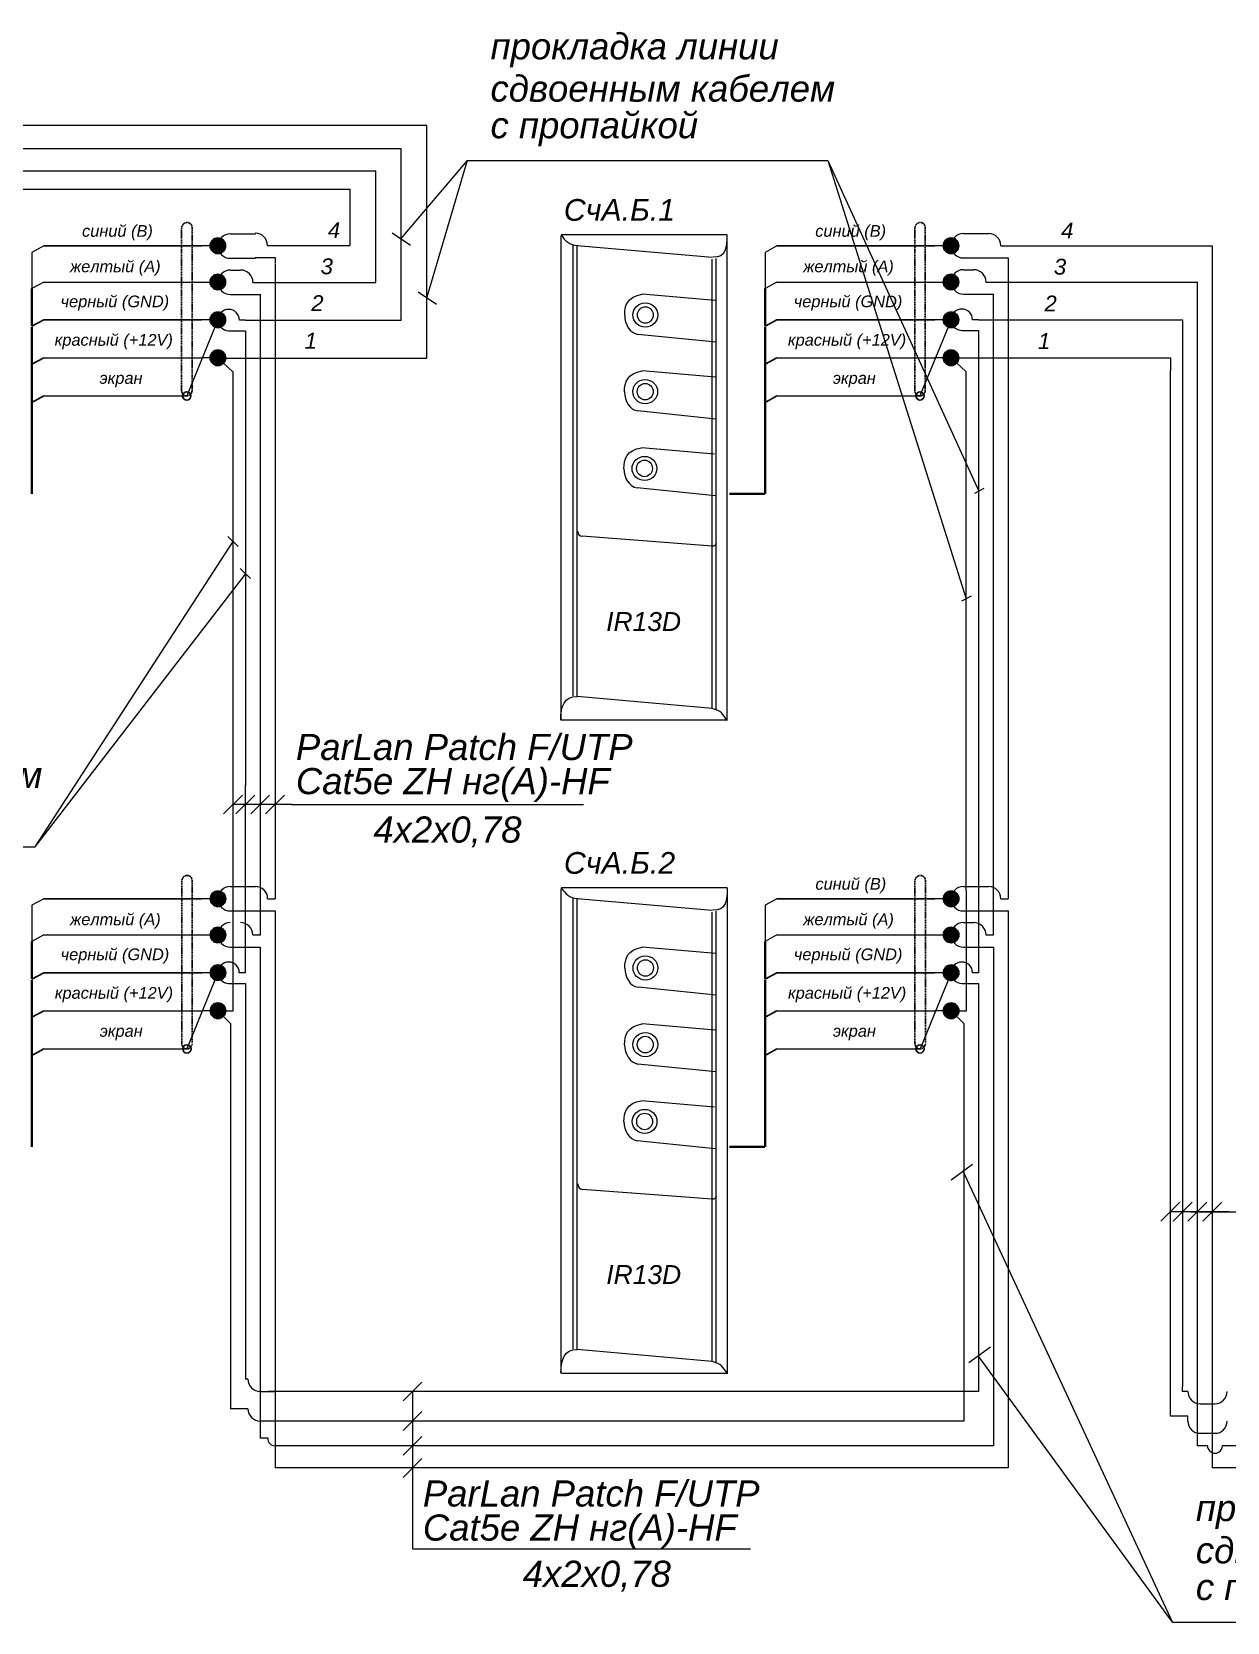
# Model space of a CAD drawing. Header units: millimetres. Extents: x -197802 to 287448, y -91833 to 169529.
# Drawn here: x -58703 to -45280, y 91858 to 109712 of the extents above; entities that cross this region are included whole.
import ezdxf

# ---------------------------------------------------------------- set-up
doc = ezdxf.new("R2010")
doc.units = ezdxf.units.MM
doc.linetypes.add('IMPORT-IMPORT-DASHED', pattern=[19.05, 12.7, -6.35])
doc.layers.add('СКУД', color=7, linetype='Continuous')
doc.styles.get("Standard").update_dxf_attribs({"font": 'arial.ttf'})

msp = doc.modelspace()

# ---------------------------------------------------------------- hatches: boundary and pattern name
at = {"layer": 'СКУД', "lineweight": 18, "true_color": 0x000000}
h = msp.add_hatch(dxfattribs=at)
h.set_pattern_fill('ANGLE', color=18, scale=0.8)
h.set_pattern_definition([(0, (-77076.0146, 143382.137), (0, 5.588), [4.064, -1.524]), (90, (-77076.0146, 143382.137), (-5.588, 3e-16), [4.064, -1.524])])
h.paths.add_polyline_path([(-56701, 107310), (-56614, 107310), (-56527, 107310, -0.999967)])
h.paths.add_polyline_path([(-56614, 107397, -0.414214), (-56527, 107310), (-56614, 107310)])
h.paths.add_polyline_path([(-56614, 107397), (-56614, 107310), (-56701, 107310, -0.414233)])
h = msp.add_hatch(dxfattribs=at)
h.set_pattern_fill('ANGLE', color=18, scale=0.8)
h.set_pattern_definition([(0, (-68842.8667, 143382.137), (0, 5.588), [4.064, -1.524]), (90, (-68842.8667, 143382.137), (-5.588, 3e-16), [4.064, -1.524])])
h.paths.add_polyline_path([(-48468, 107310), (-48381, 107310), (-48294, 107310, -0.999967)])
h.paths.add_polyline_path([(-48381, 107397, -0.414214), (-48294, 107310), (-48381, 107310)])
h.paths.add_polyline_path([(-48381, 107397), (-48381, 107310), (-48468, 107310, -0.414233)])
h = msp.add_hatch(dxfattribs=at)
h.set_pattern_fill('ANGLE', color=18, scale=0.8)
h.set_pattern_definition([(0, (-77076.0146, 142975.892), (0, 5.588), [4.064, -1.524]), (90, (-77076.0146, 142975.892), (-5.588, 3e-16), [4.064, -1.524])])
h.paths.add_polyline_path([(-56701, 106903), (-56614, 106903), (-56527, 106903, -0.999967)])
h.paths.add_polyline_path([(-56614, 106990, -0.414214), (-56527, 106903), (-56614, 106903)])
h.paths.add_polyline_path([(-56614, 106990), (-56614, 106903), (-56701, 106903, -0.414233)])
h = msp.add_hatch(dxfattribs=at)
h.set_pattern_fill('ANGLE', color=18, scale=0.8)
h.set_pattern_definition([(0, (-68842.8667, 142975.892), (0, 5.588), [4.064, -1.524]), (90, (-68842.8667, 142975.892), (-5.588, 3e-16), [4.064, -1.524])])
h.paths.add_polyline_path([(-48468, 106903), (-48381, 106903), (-48294, 106903, -0.999967)])
h.paths.add_polyline_path([(-48381, 106990, -0.414214), (-48294, 106903), (-48381, 106903)])
h.paths.add_polyline_path([(-48381, 106990), (-48381, 106903), (-48468, 106903, -0.414233)])
h = msp.add_hatch(dxfattribs=at)
h.set_pattern_fill('ANGLE', color=18, scale=0.8)
h.set_pattern_definition([(0, (-77076.0146, 142552.125), (0, 5.588), [4.064, -1.524]), (90, (-77076.0146, 142552.125), (-5.588, 3e-16), [4.064, -1.524])])
h.paths.add_polyline_path([(-56701, 106479), (-56614, 106479), (-56527, 106479, -0.999967)])
h.paths.add_polyline_path([(-56614, 106567, -0.414214), (-56527, 106479), (-56614, 106479)])
h.paths.add_polyline_path([(-56614, 106567), (-56614, 106479), (-56701, 106479, -0.414233)])
h = msp.add_hatch(dxfattribs=at)
h.set_pattern_fill('ANGLE', color=18, scale=0.8)
h.set_pattern_definition([(0, (-68842.8667, 142552.125), (0, 5.588), [4.064, -1.524]), (90, (-68842.8667, 142552.125), (-5.588, 3e-16), [4.064, -1.524])])
h.paths.add_polyline_path([(-48468, 106479), (-48381, 106479), (-48294, 106479, -0.999967)])
h.paths.add_polyline_path([(-48381, 106567, -0.414214), (-48294, 106479), (-48381, 106479)])
h.paths.add_polyline_path([(-48381, 106567), (-48381, 106479), (-48468, 106479, -0.414233)])
h = msp.add_hatch(dxfattribs=at)
h.set_pattern_fill('ANGLE', color=18, scale=0.8)
h.set_pattern_definition([(0, (-77076.0146, 142124.5856), (0, 5.588), [4.064, -1.524]), (90, (-77076.0146, 142124.5856), (-5.588, 3e-16), [4.064, -1.524])])
h.paths.add_polyline_path([(-56701, 106052), (-56614, 106052), (-56527, 106052, -0.999967)])
h.paths.add_polyline_path([(-56614, 106139, -0.414214), (-56527, 106052), (-56614, 106052)])
h.paths.add_polyline_path([(-56614, 106139), (-56614, 106052), (-56701, 106052, -0.414233)])
h = msp.add_hatch(dxfattribs=at)
h.set_pattern_fill('ANGLE', color=18, scale=0.8)
h.set_pattern_definition([(0, (-68842.8667, 142124.5856), (0, 5.588), [4.064, -1.524]), (90, (-68842.8667, 142124.5856), (-5.588, 3e-16), [4.064, -1.524])])
h.paths.add_polyline_path([(-48468, 106052), (-48381, 106052), (-48294, 106052, -0.999967)])
h.paths.add_polyline_path([(-48381, 106139, -0.414214), (-48294, 106052), (-48381, 106052)])
h.paths.add_polyline_path([(-48381, 106139), (-48381, 106052), (-48468, 106052, -0.414233)])
h = msp.add_hatch(dxfattribs=at)
h.set_pattern_fill('ANGLE', color=18, scale=0.8)
h.set_pattern_definition([(0, (-88387.118, 136051.72), (0, 5.588), [4.064, -1.524]), (90, (-88387.118, 136051.72), (-5.588, 3e-16), [4.064, -1.524])])
h.paths.add_polyline_path([(-56700, 99979), (-56613, 99979), (-56526, 99979, -0.999967)])
h.paths.add_polyline_path([(-56613, 100066, -0.414214), (-56526, 99979), (-56613, 99979)])
h.paths.add_polyline_path([(-56613, 100066), (-56613, 99979), (-56700, 99979, -0.414233)])
h = msp.add_hatch(dxfattribs=at)
h.set_pattern_fill('ANGLE', color=18, scale=0.8)
h.set_pattern_definition([(0, (-80153.97, 136051.72), (0, 5.588), [4.064, -1.524]), (90, (-80153.97, 136051.72), (-5.588, 3e-16), [4.064, -1.524])])
h.paths.add_polyline_path([(-48467, 99979), (-48380, 99979), (-48292, 99979, -0.999967)])
h.paths.add_polyline_path([(-48380, 100066, -0.414214), (-48292, 99979), (-48380, 99979)])
h.paths.add_polyline_path([(-48380, 100066), (-48380, 99979), (-48467, 99979, -0.414233)])
h = msp.add_hatch(dxfattribs=at)
h.set_pattern_fill('ANGLE', color=18, scale=0.8)
h.set_pattern_definition([(0, (-88387.118, 135645.475), (0, 5.588), [4.064, -1.524]), (90, (-88387.118, 135645.475), (-5.588, 3e-16), [4.064, -1.524])])
h.paths.add_polyline_path([(-56700, 99573), (-56613, 99573), (-56526, 99573, -0.999967)])
h.paths.add_polyline_path([(-56613, 99660, -0.414214), (-56526, 99573), (-56613, 99573)])
h.paths.add_polyline_path([(-56613, 99660), (-56613, 99573), (-56700, 99573, -0.414233)])
h = msp.add_hatch(dxfattribs=at)
h.set_pattern_fill('ANGLE', color=18, scale=0.8)
h.set_pattern_definition([(0, (-80153.97, 135645.475), (0, 5.588), [4.064, -1.524]), (90, (-80153.97, 135645.475), (-5.588, 3e-16), [4.064, -1.524])])
h.paths.add_polyline_path([(-48467, 99573), (-48380, 99573), (-48292, 99573, -0.999967)])
h.paths.add_polyline_path([(-48380, 99660, -0.414214), (-48292, 99573), (-48380, 99573)])
h.paths.add_polyline_path([(-48380, 99660), (-48380, 99573), (-48467, 99573, -0.414233)])
h = msp.add_hatch(dxfattribs=at)
h.set_pattern_fill('ANGLE', color=18, scale=0.8)
h.set_pattern_definition([(0, (-88387.118, 135221.708), (0, 5.588), [4.064, -1.524]), (90, (-88387.118, 135221.708), (-5.588, 3e-16), [4.064, -1.524])])
h.paths.add_polyline_path([(-56700, 99149), (-56613, 99149), (-56526, 99149, -0.999967)])
h.paths.add_polyline_path([(-56613, 99236, -0.414214), (-56526, 99149), (-56613, 99149)])
h.paths.add_polyline_path([(-56613, 99236), (-56613, 99149), (-56700, 99149, -0.414233)])
h = msp.add_hatch(dxfattribs=at)
h.set_pattern_fill('ANGLE', color=18, scale=0.8)
h.set_pattern_definition([(0, (-80153.97, 135221.708), (0, 5.588), [4.064, -1.524]), (90, (-80153.97, 135221.708), (-5.588, 3e-16), [4.064, -1.524])])
h.paths.add_polyline_path([(-48467, 99149), (-48380, 99149), (-48292, 99149, -0.999967)])
h.paths.add_polyline_path([(-48380, 99236, -0.414214), (-48292, 99149), (-48380, 99149)])
h.paths.add_polyline_path([(-48380, 99236), (-48380, 99149), (-48467, 99149, -0.414233)])
h = msp.add_hatch(dxfattribs=at)
h.set_pattern_fill('ANGLE', color=18, scale=0.8)
h.set_pattern_definition([(0, (-88387.118, 134794.1684), (0, 5.588), [4.064, -1.524]), (90, (-88387.118, 134794.1684), (-5.588, 3e-16), [4.064, -1.524])])
h.paths.add_polyline_path([(-56700, 98722), (-56613, 98722), (-56526, 98722, -0.999967)])
h.paths.add_polyline_path([(-56613, 98809, -0.414214), (-56526, 98722), (-56613, 98722)])
h.paths.add_polyline_path([(-56613, 98809), (-56613, 98722), (-56700, 98722, -0.414233)])
h = msp.add_hatch(dxfattribs=at)
h.set_pattern_fill('ANGLE', color=18, scale=0.8)
h.set_pattern_definition([(0, (-80153.97, 134794.1684), (0, 5.588), [4.064, -1.524]), (90, (-80153.97, 134794.1684), (-5.588, 3e-16), [4.064, -1.524])])
h.paths.add_polyline_path([(-48467, 98722), (-48380, 98722), (-48292, 98722, -0.999967)])
h.paths.add_polyline_path([(-48380, 98809, -0.414214), (-48292, 98722), (-48380, 98722)])
h.paths.add_polyline_path([(-48380, 98809), (-48380, 98722), (-48467, 98722, -0.414233)])

# ---------------------------------------------------------------- linework, layer by layer
at = {"color": 251, "lineweight": 18, "true_color": 0x636466}
for p, q in [((-53814, 108267), (-54558, 107392)), ((-53814, 108267), (-54268, 106734)), ((-53814, 108267), (-49764, 108267)), ((-49764, 108267), (-48069, 104554)), ((-49764, 108267), (-48210, 103348)), ((-54658, 107456), (-54452, 107318)), ((-54364, 106791), (-54158, 106653)), ((-48012, 104586), (-48119, 104530)), ((-58665, 100562), (-56442, 103991)), ((-56502, 104047), (-56386, 103935)), ((-58665, 100562), (-56305, 103624)), ((-56365, 103686), (-56249, 103574)), ((-48156, 103376), (-48263, 103320)), ((-62715, 100562), (-58665, 100562)), ((-48139, 96997), (-48379, 96821)), ((-45894, 91858), (-48246, 96920)), ((-47939, 94946), (-48180, 94771)), ((-45894, 91858), (-48071, 94846)), ((-45894, 91858), (-41844, 91858))]:
    msp.add_line(p, q, dxfattribs=at)
at = {"layer": 'СКУД', "color": 7, "linetype": 'IMPORT-IMPORT-DASHED'}
for p, q in [((-57021, 107247), (-57021, 107509)), ((-56903, 107244), (-56903, 107506)), ((-48787, 107247), (-48787, 107509)), ((-48670, 107244), (-48670, 107506)), ((-57021, 106868), (-57021, 107247)), ((-56903, 106867), (-56903, 107244)), ((-48787, 106868), (-48787, 107247)), ((-48670, 106867), (-48670, 107244)), ((-57021, 105847), (-57021, 105687)), ((-56903, 105847), (-56903, 105700)), ((-56903, 105700), (-56903, 105697)), ((-48787, 105847), (-48787, 105687)), ((-48670, 105847), (-48670, 105700)), ((-48670, 105700), (-48670, 105697)), ((-57019, 99917), (-57019, 100179)), ((-56902, 99913), (-56902, 100175)), ((-48786, 99917), (-48786, 100179)), ((-48668, 99913), (-48668, 100175)), ((-57019, 99538), (-57019, 99917)), ((-56902, 99537), (-56902, 99913)), ((-48786, 99538), (-48786, 99917)), ((-48668, 99537), (-48668, 99913)), ((-57019, 98517), (-57019, 98356)), ((-56902, 98517), (-56902, 98370)), ((-48786, 98517), (-48786, 98356)), ((-48668, 98517), (-48668, 98370)), ((-56902, 98370), (-56902, 98367)), ((-48668, 98370), (-48668, 98367))]:
    msp.add_line(p, q, dxfattribs=at)
at = {"layer": 'СКУД', "color": 5, "lineweight": 18}
for p, q in [((-58570, 107310), (-58703, 107236)), ((-58570, 107310), (-58703, 107236)), ((-56614, 107310), (-58570, 107310)), ((-56474, 107444), (-56192, 107444)), ((-50337, 107310), (-50470, 107236)), ((-50337, 107310), (-50470, 107236)), ((-48381, 107310), (-50337, 107310)), ((-48242, 107447), (-47960, 107447)), ((-47822, 107310), (-47739, 107310)), ((-47739, 107310), (-45448, 107310)), ((-45448, 107310), (-45448, 107106)), ((-56474, 107169), (-56192, 107169)), ((-48242, 107173), (-47960, 107173)), ((-55971, 107103), (-55971, 100916)), ((-47739, 107106), (-47739, 100920)), ((-45448, 107106), (-45448, 93589)), ((-56475, 100117), (-56193, 100117)), ((-48242, 100117), (-47960, 100117)), ((-58570, 99979), (-58703, 99906)), ((-56613, 99979), (-58569, 99979)), ((-56475, 99842), (-56193, 99842)), ((-56055, 99979), (-55972, 99979)), ((-50336, 99979), (-50469, 99906)), ((-50336, 99979), (-50469, 99906)), ((-48380, 99979), (-50336, 99979)), ((-48242, 99842), (-47960, 99842)), ((-47822, 99979), (-47739, 99979)), ((-55971, 99776), (-55971, 93589)), ((-47738, 99776), (-47738, 93589)), ((-47738, 93589), (-55971, 93589)), ((-38094, 93589), (-45448, 93589))]:
    msp.add_line(p, q, dxfattribs=at)
at = {"layer": 'СКУД', "color": 7, "lineweight": 18}
for p, q in [((-58703, 107204), (-58703, 106830)), ((-50470, 107204), (-50470, 106830)), ((-56614, 106479), (-56963, 105624)), ((-48381, 106479), (-48730, 105624)), ((-58702, 99874), (-58702, 99500)), ((-50469, 99874), (-50469, 99500)), ((-56613, 99149), (-56962, 98294)), ((-48380, 99149), (-48729, 98294))]:
    msp.add_line(p, q, dxfattribs=at)
at = {"layer": 'СКУД', "color": 40, "lineweight": 18, "true_color": 0xf8d731}
for p, q in [((-56474, 107037), (-56358, 107037)), ((-48242, 107041), (-48126, 107041)), ((-58570, 106903), (-58703, 106830)), ((-56797, 106903), (-56614, 106903)), ((-56221, 106899), (-56137, 106899)), ((-50337, 106903), (-50470, 106830)), ((-48563, 106903), (-48381, 106903)), ((-47989, 106903), (-47905, 106903)), ((-56474, 106763), (-56192, 106763)), ((-56192, 106763), (-56137, 106763)), ((-56137, 106763), (-56137, 106758)), ((-48242, 106767), (-47960, 106767)), ((-47960, 106767), (-47905, 106767)), ((-47905, 106767), (-47905, 106762)), ((-48242, 99711), (-48126, 99711)), ((-58569, 99573), (-58702, 99500)), ((-56795, 99573), (-56613, 99573)), ((-56222, 99573), (-56138, 99573)), ((-50336, 99573), (-50469, 99500)), ((-48562, 99573), (-48380, 99573)), ((-47989, 99573), (-47905, 99573)), ((-56475, 99436), (-56193, 99436)), ((-56193, 99436), (-56138, 99436)), ((-56138, 99436), (-56138, 99431)), ((-56138, 99431), (-56138, 93922)), ((-48242, 99436), (-47960, 99436)), ((-47960, 99436), (-47905, 99436)), ((-47905, 99436), (-47905, 99431)), ((-47905, 99431), (-47905, 93922)), ((-47905, 93939), (-47905, 93838)), ((-47905, 93838), (-55971, 93838)), ((-45501, 93838), (-45613, 93838)), ((-38011, 93838), (-45335, 93838))]:
    msp.add_line(p, q, dxfattribs=at)
at = {"layer": 'СКУД', "color": 18, "true_color": 0x000000}
for p, q in [((-58570, 106479), (-58703, 106406)), ((-50337, 106479), (-50470, 106406)), ((-58569, 99149), (-58702, 99076)), ((-50336, 99149), (-50469, 99076))]:
    msp.add_line(p, q, dxfattribs=at)
at = {"layer": 'СКУД', "color": 18, "lineweight": 18, "true_color": 0x000000}
for p, q in [((-58570, 106479), (-58703, 106406)), ((-56614, 106479), (-58570, 106479)), ((-50337, 106479), (-50470, 106406)), ((-48381, 106479), (-50337, 106479)), ((-56337, 101143), (-56549, 100931)), ((-56200, 101143), (-56412, 100931)), ((-56033, 101143), (-56245, 100931)), ((-55866, 101143), (-56078, 100931)), ((-55786, 101037), (-56443, 101037)), ((-55786, 101037), (-54826, 101037)), ((-54826, 101037), (-53415, 101037)), ((-53920, 101037), (-52509, 101037)), ((-58569, 99149), (-58702, 99076)), ((-56613, 99149), (-58569, 99149)), ((-50336, 99149), (-50469, 99076)), ((-48380, 99149), (-50336, 99149)), ((-45812, 96572), (-46025, 96359)), ((-45261, 96466), (-45918, 96466)), ((-45675, 96572), (-45887, 96359)), ((-45508, 96572), (-45721, 96359)), ((-45687, 96466), (-44276, 96466)), ((-45342, 96572), (-45554, 96359)), ((-54323, 94554), (-54535, 94342)), ((-54429, 94448), (-54429, 92682)), ((-54323, 94222), (-54535, 94010)), ((-54323, 93944), (-54535, 93732)), ((-54323, 93696), (-54535, 93483)), ((-54429, 92682), (-53909, 92682)), ((-53909, 92682), (-52950, 92682)), ((-52950, 92682), (-51538, 92682)), ((-52044, 92682), (-50632, 92682))]:
    msp.add_line(p, q, dxfattribs=at)
at = {"layer": 'СКУД', "color": 241, "lineweight": 18, "true_color": 0xf7abae}
for p, q in [((-56305, 106476), (-56372, 106476)), ((-48073, 106479), (-48140, 106479)), ((-56492, 106356), (-56303, 106356)), ((-56303, 106356), (-56305, 101250)), ((-48260, 106360), (-48071, 106360)), ((-48071, 106360), (-48073, 101254)), ((-45781, 106338), (-45781, 94503)), ((-56306, 101254), (-56306, 99149)), ((-48073, 101254), (-48073, 99149)), ((-56306, 99149), (-56373, 99149)), ((-48073, 99149), (-48140, 99149)), ((-56493, 99029), (-56305, 99029)), ((-56305, 99029), (-56305, 99008)), ((-56305, 99008), (-56305, 94586)), ((-48260, 99029), (-48071, 99029)), ((-48071, 99029), (-48071, 99008)), ((-48071, 99008), (-48071, 94586)), ((-56276, 94586), (-56305, 94586)), ((-48071, 94586), (-48071, 94448)), ((-56138, 94448), (-55971, 94448)), ((-48071, 94448), (-56054, 94448)), ((-45585, 94310), (-45418, 94310))]:
    msp.add_line(p, q, dxfattribs=at)
at = {"layer": 'СКУД', "color": 1}
for p, q in [((-58570, 106052), (-58703, 105979)), ((-50337, 106052), (-50470, 105979)), ((-58569, 98722), (-58702, 98648)), ((-50336, 98722), (-50469, 98648))]:
    msp.add_line(p, q, dxfattribs=at)
at = {"layer": 'СКУД', "color": 1, "lineweight": 18}
for p, q in [((-56614, 106052), (-56797, 106052)), ((-56612, 106048), (-56441, 106048)), ((-56442, 101417), (-56442, 105890)), ((-48381, 106052), (-48563, 106052)), ((-48381, 106052), (-48210, 106052)), ((-48380, 106052), (-48209, 106052)), ((-48210, 101420), (-48210, 105894)), ((-45918, 106052), (-45918, 105911)), ((-45918, 94170), (-45918, 105911)), ((-56442, 98722), (-56443, 101420)), ((-48209, 98722), (-48210, 101420)), ((-56613, 98722), (-56795, 98722)), ((-56613, 98722), (-56442, 98722)), ((-56471, 98580), (-56471, 94254)), ((-48380, 98722), (-48562, 98722)), ((-48380, 98722), (-48209, 98722)), ((-48238, 98580), (-48238, 94254)), ((-56276, 94254), (-56471, 94254)), ((-48238, 94116), (-56138, 94116)), ((-48238, 94254), (-48238, 94116)), ((-45723, 94170), (-45918, 94170)), ((-45585, 93978), (-45418, 93978))]:
    msp.add_line(p, q, dxfattribs=at)
at = {"layer": 'СКУД', "color": 7}
for p, q in [((-58570, 105624), (-58703, 105551)), ((-50337, 105624), (-50470, 105551)), ((-58569, 98294), (-58702, 98221)), ((-50336, 98294), (-50469, 98221))]:
    msp.add_line(p, q, dxfattribs=at)
at = {"layer": 'СКУД', "color": 1, "lineweight": 18}
for points in [[(-54268, 106048), (-54268, 108661), (-62371, 108661), (-62371, 106052)], [(-58570, 106052), (-56797, 106052)], [(-56612, 106048), (-56442, 105890)], [(-56442, 106048), (-54268, 106048)], [(-50337, 106052), (-48563, 106052)], [(-48380, 106052), (-48210, 105894)], [(-48210, 106052), (-45918, 106052)], [(-58569, 98722), (-56795, 98722)], [(-56613, 98722), (-56471, 98580)], [(-50336, 98722), (-48562, 98722)], [(-48380, 98722), (-48238, 98580)], [(-45723, 94116), (-45723, 94170)]]:
    msp.add_lwpolyline(points, dxfattribs=at)
at = {"layer": 'СКУД', "color": 241, "lineweight": 18, "true_color": 0xf7abae}
for points in [[(-54555, 106476), (-54555, 108397), (-62129, 108397), (-62129, 106479)], [(-56305, 106476), (-54555, 106476)], [(-48073, 106479), (-46090, 106479)], [(-46090, 106479), (-45781, 106479), (-45781, 106338)], [(-45723, 94448), (-45781, 94448), (-45781, 94503)]]:
    msp.add_lwpolyline(points, dxfattribs=at)
at = {"layer": 'СКУД', "color": 40, "lineweight": 18, "true_color": 0xf8d731}
for points in [[(-54842, 106899), (-54842, 108147), (-61937, 108147), (-61937, 106903)], [(-58570, 106903), (-56797, 106903)], [(-56138, 106899), (-54842, 106899)], [(-50337, 106903), (-48563, 106903)], [(-47906, 106903), (-45613, 106903)], [(-45613, 93838), (-45613, 106903), (-45614, 106903)], [(-56137, 99569), (-56137, 106758), (-56137, 106758)], [(-47905, 99573), (-47905, 106762), (-47905, 106762)], [(-58569, 99573), (-56795, 99573)], [(-50336, 99573), (-48562, 99573)], [(-56054, 93922), (-56138, 93922)]]:
    msp.add_lwpolyline(points, dxfattribs=at)
at = {"layer": 'СКУД', "color": 5, "lineweight": 18}
for points in [[(-55973, 107313), (-55129, 107313), (-55129, 107941), (-61591, 107941), (-61591, 107310)], [(-58570, 107310), (-56797, 107310)], [(-56056, 107313), (-55973, 107313)], [(-50337, 107310), (-48563, 107310)], [(-47822, 107310), (-47739, 107310)], [(-56194, 107177), (-55972, 107177), (-55972, 107110)], [(-47960, 107173), (-47738, 107173), (-47738, 107106)], [(-55972, 100920), (-55972, 99979)], [(-47739, 100920), (-47739, 99979)], [(-58569, 99979), (-56795, 99979)], [(-56193, 99842), (-55971, 99842), (-55971, 99776)], [(-56055, 99979), (-55972, 99979)], [(-50336, 99979), (-48562, 99979)], [(-47960, 99842), (-47738, 99842), (-47738, 99776)], [(-47822, 99979), (-47739, 99979)]]:
    msp.add_lwpolyline(points, dxfattribs=at)
at = {"layer": 'СКУД', "color": 7, "lineweight": 18}
for points in [[(-52760, 101988), (-52760, 107421)], [(-50895, 107432), (-52759, 107432)], [(-52626, 102256), (-52626, 107317)], [(-52581, 102249), (-52581, 107309)], [(-51065, 107178), (-52581, 107309)], [(-50894, 101981), (-50894, 107428)], [(-58703, 107236), (-58703, 106774)], [(-51065, 102115), (-51065, 107161)], [(-51020, 102107), (-51020, 107168)], [(-50470, 107236), (-50470, 106774)], [(-51028, 106694), (-51849, 106765)], [(-51020, 106226), (-51897, 106315)], [(-51029, 105834), (-51851, 105904)], [(-58570, 105624), (-56963, 105624)], [(-50337, 105624), (-48730, 105624)], [(-51022, 105365), (-51899, 105455)], [(-51037, 104971), (-51858, 105042)], [(-51029, 104503), (-51907, 104592)], [(-51065, 103936), (-52522, 104048)], [(-51065, 102115), (-52581, 102249)], [(-50895, 101983), (-52759, 101983)], [(-52759, 94658), (-52759, 100090)], [(-50894, 100102), (-52758, 100102)], [(-52625, 94926), (-52625, 99986)], [(-50893, 94650), (-50893, 100098)], [(-58702, 99906), (-58702, 99444)], [(-52580, 94918), (-52580, 99979)], [(-51064, 99847), (-52580, 99979)], [(-51064, 94784), (-51064, 99830)], [(-51019, 94777), (-51019, 99838)], [(-50469, 99906), (-50469, 99444)], [(-51026, 99364), (-51848, 99435)], [(-51019, 98896), (-51896, 98985)], [(-51028, 98503), (-51850, 98574)], [(-58569, 98294), (-56962, 98294)], [(-50336, 98294), (-48729, 98294)], [(-51021, 98035), (-51898, 98124)], [(-51036, 97641), (-51857, 97712)], [(-51028, 97173), (-51906, 97262)], [(-51064, 96606), (-52521, 96717)], [(-51064, 94784), (-52580, 94918)], [(-50893, 94650), (-52757, 94650)]]:
    msp.add_lwpolyline(points, dxfattribs=at)
at = {"layer": 'СКУД', "color": 7, "lineweight": 35}
for points in [[(-58703, 106406), (-58703, 106830)], [(-50470, 106406), (-50470, 106830)], [(-58703, 106395), (-58703, 104526)], [(-50470, 106395), (-50470, 104526)], [(-50472, 104526), (-50868, 104526)], [(-58702, 99076), (-58702, 99500)], [(-50469, 99076), (-50469, 99500)], [(-58702, 99065), (-58702, 97196)], [(-50469, 99065), (-50469, 97196)], [(-50471, 97196), (-50867, 97196)]]:
    msp.add_lwpolyline(points, dxfattribs=at)
at = {"layer": 'СКУД', "color": 7, "linetype": 'IMPORT-IMPORT-DASHED'}
for points in [[(-57021, 106868), (-57021, 105847)], [(-56903, 106867), (-56903, 105847)], [(-48787, 106868), (-48787, 105847)], [(-48670, 106867), (-48670, 105847)], [(-57019, 99538), (-57019, 98517)], [(-56902, 99537), (-56902, 98517)], [(-48786, 99538), (-48786, 98517)], [(-48668, 99537), (-48668, 98517)]]:
    msp.add_lwpolyline(points, dxfattribs=at)
at = {"layer": 'СКУД', "color": 18, "lineweight": 18, "true_color": 0x000000}
for points in [[(-58570, 106479), (-56797, 106479)], [(-50337, 106479), (-48563, 106479)], [(-58569, 99149), (-56795, 99149)], [(-50336, 99149), (-48562, 99149)]]:
    msp.add_lwpolyline(points, dxfattribs=at)
at = {"layer": 'СКУД', "color": 18, "true_color": 0x000000}
for centre in [(-56614, 107310), (-48381, 107310), (-56614, 106903), (-48381, 106903), (-56614, 106479), (-48381, 106479), (-56614, 106052), (-48381, 106052), (-56613, 99979), (-48380, 99979), (-56613, 99573), (-48380, 99573), (-56613, 99149), (-48380, 99149), (-56613, 98722), (-48380, 98722)]:
    msp.add_circle(centre, 87.1, dxfattribs=at)
at = {"layer": 'СКУД', "color": 7, "lineweight": 18}
for centre in [(-56614, 107310), (-48381, 107310), (-56614, 106903), (-48381, 106903), (-56614, 106479), (-48381, 106479), (-56614, 106052), (-48381, 106052), (-56613, 99979), (-48380, 99979), (-56613, 99573), (-48380, 99573), (-56613, 99149), (-48380, 99149), (-56613, 98722), (-48380, 98722)]:
    msp.add_circle(centre, 29.7, dxfattribs=at)
at = {"layer": 'СКУД'}
for centre in [(-56963, 105624), (-48730, 105624), (-56962, 98294), (-48729, 98294)]:
    msp.add_circle(centre, 46.6, dxfattribs=at)
at = {"layer": 'СКУД', "color": 5, "lineweight": 18}
for centre, start, end in [((-56474, 107306), 90, 180), ((-56474, 107307), 180, 270), ((-56194, 107313), 0, 90), ((-48242, 107310), 90, 180), ((-48242, 107311), 180, 270), ((-47960, 107310), 0, 90), ((-56475, 99979), 90, 180), ((-56193, 99979), 0, 90), ((-48242, 99979), 90, 180), ((-47960, 99979), 0, 90), ((-56475, 99980), 180, 270), ((-48242, 99980), 180, 270)]:
    msp.add_arc(centre, 138, start, end, dxfattribs=at)
at = {"layer": 'СКУД', "color": 40, "lineweight": 18, "true_color": 0xf8d731}
for centre, radius, start, end in [((-56474, 106899), 138, 90, 180), ((-56358, 106899), 138, 0, 90), ((-48242, 106903), 138, 90, 180), ((-48126, 106903), 138, 0, 90), ((-56474, 106901), 138, 180, 270), ((-48242, 106904), 138, 180, 270), ((-56475, 99573), 138, 90, 180), ((-56360, 99573), 138, 0, 90), ((-48242, 99573), 138, 90, 180), ((-48126, 99573), 138, 0, 90), ((-56475, 99574), 138, 180, 270), ((-48242, 99574), 138, 180, 270), ((-55971, 93922), 83.4, 180, 270), ((-45418, 93838), 83.4, 180, 0)]:
    msp.add_arc(centre, radius, start, end, dxfattribs=at)
at = {"layer": 'СКУД', "color": 241, "lineweight": 18, "true_color": 0xf7abae}
for centre, radius, start, end in [((-56492, 106476), 120, 0, 180), ((-48260, 106479), 120, 0, 180), ((-56492, 106476), 120, 180, 270), ((-48260, 106479), 120, 180, 270), ((-56493, 99149), 120, 0, 180), ((-56493, 99149), 120, 180, 270), ((-48260, 99149), 120, 0, 180), ((-48260, 99149), 120, 180, 270), ((-56138, 94586), 138, 180, 270), ((-45585, 94448), 138, 180, 270), ((-45418, 94448), 138, 270, 0)]:
    msp.add_arc(centre, radius, start, end, dxfattribs=at)
at = {"layer": 'СКУД', "color": 1, "lineweight": 18}
for centre, start, end in [((-56138, 94254), 180, 270), ((-45585, 94116), 180, 270), ((-45418, 94116), 270, 0)]:
    msp.add_arc(centre, 138, start, end, dxfattribs=at)
at = {"layer": 'СКУД', "color": 7, "linetype": 'IMPORT-IMPORT-DASHED'}
for points in [[(-56903, 107506), (-56902, 107594), (-57014, 107591), (-57021, 107509)], [(-48670, 107506), (-48669, 107594), (-48781, 107591), (-48787, 107509)], [(-57021, 105687), (-57019, 105601), (-56909, 105606), (-56903, 105687)], [(-48787, 105687), (-48786, 105601), (-48676, 105606), (-48670, 105687)], [(-56902, 100175), (-56901, 100264), (-57013, 100260), (-57019, 100179)], [(-48668, 100175), (-48668, 100264), (-48780, 100260), (-48786, 100179)], [(-57019, 98356), (-57018, 98271), (-56908, 98275), (-56902, 98356)], [(-48786, 98356), (-48784, 98271), (-48675, 98275), (-48668, 98356)]]:
    msp.add_open_spline(points, degree=3, dxfattribs=at)
at = {"layer": 'СКУД', "color": 7, "lineweight": 18}
for points in [[(-52759, 107432), (-52712, 107363), (-52674, 107323), (-52570, 107311)], [(-50898, 107430), (-50898, 107293), (-50905, 107174), (-51057, 107181)], [(-52046, 106531), (-52046, 106638), (-52016, 106739), (-51849, 106765)], [(-52046, 106531), (-52046, 106428), (-51987, 106330), (-51897, 106315)], [(-52048, 105670), (-52048, 105777), (-52018, 105878), (-51851, 105904)], [(-52048, 105670), (-52048, 105567), (-51989, 105469), (-51899, 105455)], [(-52055, 104808), (-52055, 104915), (-52026, 105016), (-51858, 105042)], [(-52055, 104808), (-52055, 104705), (-51996, 104607), (-51907, 104592)], [(-52574, 104107), (-52574, 104074), (-52551, 104048), (-52522, 104048)], [(-51020, 103966), (-51020, 103949), (-51040, 103936), (-51065, 103936)], [(-52764, 101985), (-52764, 102137), (-52723, 102252), (-52581, 102249)], [(-50894, 101981), (-50946, 102055), (-50961, 102089), (-51065, 102115)], [(-52758, 100102), (-52710, 100033), (-52673, 99992), (-52569, 99981)], [(-50896, 100100), (-50896, 99962), (-50904, 99843), (-51056, 99851)], [(-52045, 99200), (-52045, 99307), (-52015, 99409), (-51848, 99435)], [(-52045, 99200), (-52045, 99098), (-51986, 99000), (-51896, 98985)], [(-52047, 98340), (-52047, 98447), (-52017, 98548), (-51850, 98574)], [(-52047, 98340), (-52047, 98237), (-51987, 98139), (-51898, 98124)], [(-52054, 97477), (-52054, 97584), (-52025, 97686), (-51857, 97712)], [(-52054, 97477), (-52054, 97375), (-51995, 97277), (-51906, 97262)], [(-52573, 96777), (-52573, 96744), (-52550, 96717), (-52521, 96717)], [(-51019, 96635), (-51019, 96619), (-51039, 96606), (-51064, 96606)], [(-52762, 94654), (-52762, 94806), (-52722, 94922), (-52580, 94918)], [(-50893, 94650), (-50945, 94725), (-50960, 94758), (-51064, 94784)]]:
    msp.add_open_spline(points, degree=3, dxfattribs=at)
for points in [[(-51953, 106533), (-51953, 106458), (-51891, 106397), (-51814, 106397), (-51737, 106397), (-51674, 106458), (-51674, 106533), (-51674, 106608), (-51737, 106668), (-51814, 106668), (-51891, 106668), (-51953, 106608), (-51953, 106533)], [(-51903, 106533), (-51903, 106481), (-51863, 106440), (-51814, 106440), (-51765, 106440), (-51725, 106481), (-51725, 106533), (-51725, 106584), (-51765, 106626), (-51814, 106626), (-51863, 106626), (-51903, 106584), (-51903, 106533)], [(-51955, 105672), (-51955, 105597), (-51893, 105536), (-51816, 105536), (-51739, 105536), (-51676, 105597), (-51676, 105672), (-51676, 105747), (-51739, 105808), (-51816, 105808), (-51893, 105808), (-51955, 105747), (-51955, 105672)], [(-51905, 105672), (-51905, 105621), (-51865, 105579), (-51816, 105579), (-51766, 105579), (-51726, 105621), (-51726, 105672), (-51726, 105723), (-51766, 105765), (-51816, 105765), (-51865, 105765), (-51905, 105723), (-51905, 105672)], [(-51963, 104810), (-51963, 104735), (-51900, 104674), (-51823, 104674), (-51746, 104674), (-51684, 104735), (-51684, 104810), (-51684, 104885), (-51746, 104945), (-51823, 104945), (-51900, 104945), (-51963, 104885), (-51963, 104810)], [(-51912, 104810), (-51912, 104758), (-51872, 104717), (-51823, 104717), (-51774, 104717), (-51734, 104758), (-51734, 104810), (-51734, 104861), (-51774, 104903), (-51823, 104903), (-51872, 104903), (-51912, 104861), (-51912, 104810)], [(-51952, 99202), (-51952, 99127), (-51890, 99067), (-51813, 99067), (-51736, 99067), (-51673, 99127), (-51673, 99202), (-51673, 99277), (-51736, 99338), (-51813, 99338), (-51890, 99338), (-51952, 99277), (-51952, 99202)], [(-51902, 99202), (-51902, 99151), (-51862, 99109), (-51813, 99109), (-51763, 99109), (-51723, 99151), (-51723, 99202), (-51723, 99254), (-51763, 99295), (-51813, 99295), (-51862, 99295), (-51902, 99254), (-51902, 99202)], [(-51954, 98342), (-51954, 98267), (-51891, 98206), (-51815, 98206), (-51738, 98206), (-51675, 98267), (-51675, 98342), (-51675, 98417), (-51738, 98477), (-51815, 98477), (-51891, 98477), (-51954, 98417), (-51954, 98342)], [(-51904, 98342), (-51904, 98290), (-51864, 98249), (-51815, 98249), (-51765, 98249), (-51725, 98290), (-51725, 98342), (-51725, 98393), (-51765, 98435), (-51815, 98435), (-51864, 98435), (-51904, 98393), (-51904, 98342)], [(-51961, 97479), (-51961, 97404), (-51899, 97344), (-51822, 97344), (-51745, 97344), (-51683, 97404), (-51683, 97479), (-51683, 97554), (-51745, 97615), (-51822, 97615), (-51899, 97615), (-51961, 97554), (-51961, 97479)], [(-51911, 97479), (-51911, 97428), (-51871, 97386), (-51822, 97386), (-51773, 97386), (-51733, 97428), (-51733, 97479), (-51733, 97531), (-51773, 97572), (-51822, 97572), (-51871, 97572), (-51911, 97531), (-51911, 97479)]]:
    msp.add_open_spline(points, degree=3, knots=[0, 0, 0, 0, 1, 1, 1, 2, 2, 2, 3, 3, 3, 4, 4, 4, 4], dxfattribs=at)

# ---------------------------------------------------------------- texts
at = {"layer": 'СКУД', "color": 7}
for s, insert, char_height, attachment_point in [('{\\fArial|b0|i1|c204|p34;прокладка линии }', (-53552, 109314), 293.39, 7), ('{\\fArial|b0|i1|c204|p34;сдвоенным кабелем}', (-53552, 108924), 293.39, 7), ('{\\fArial|b0|i1|c204|p34;с пропайкой}', (-53552, 108428), 293.39, 7), ('{\\fArial|b0|i1|c204|p34;СчА.Б.1}', (-51480, 107587), 243.74, 9), ('\\fArial|b0|i1|c0|p34;\\W1;синий (B)', (-57344, 107371), 131.44, 9), ('\\fArial|b0|i1|c0|p34;\\W1;4', (-55379, 107396), 178.65, 7), ('\\fArial|b0|i1|c0|p34;\\W1;синий (B)', (-49111, 107371), 131.44, 9), ('\\fArial|b0|i1|c0|p34;\\W1;4', (-47145, 107392), 178.65, 7), ('\\fArial|b0|i1|c0|p34;\\W1;желтый (A)', (-57257, 106973), 131.44, 9), ('\\fArial|b0|i1|c0|p34;\\W1;3', (-55461, 106987), 178.65, 7), ('\\fArial|b0|i1|c0|p34;\\W1;желтый (A)', (-49024, 106973), 131.44, 9), ('\\fArial|b0|i1|c0|p34;\\W1;3', (-47227, 106983), 178.65, 7), ('\\fArial|b0|i1|c0|p34;\\W1;черный (GND)', (-57161, 106580), 131.44, 9), ('\\fArial|b0|i1|c0|p34;\\W1;2', (-55566, 106576), 178.65, 7), ('\\fArial|b0|i1|c0|p34;\\W1;черный (GND)', (-48928, 106580), 131.44, 9), ('\\fArial|b0|i1|c0|p34;\\W1;2', (-47332, 106572), 178.65, 7), ('\\fArial|b0|i1|c0|p34;\\W1;красный (+12V)', (-57119, 106148), 131.44, 9), ('\\fArial|b0|i1|c0|p34;\\W1;1', (-55640, 106155), 178.65, 7), ('\\fArial|b0|i1|c0|p34;\\W1;красный (+12V)', (-48885, 106148), 131.44, 9), ('\\fArial|b0|i1|c0|p34;\\W1;1', (-47405, 106151), 178.65, 7), ('{\\fArial|b0|i1|c204|p34;экран}', (-57460, 105720), 131.44, 9), ('{\\fArial|b0|i1|c204|p34;экран}', (-49226, 105720), 131.44, 9), ('{\\fArial|b0|i1|c204|p34;IR13D}', (-51413, 102982), 212.33, 9), ('{\\fArial|b0|i1|c204|p34;ParLan Patch F/UTP }', (-55738, 101532), 293.39, 7), ('{\\fArial|b0|i1|c204|p34;сдвоенным кабелем}', (-62453, 101219), 293.39, 7), ('{\\fArial|b0|i1|c204|p34;Cat5e ZH нг(А)-HF}', (-55738, 101065), 293.39, 7), ('{\\fArial|b0|i1|c204|p34;4х2х0,78}', (-54868, 100555), 293.39, 7), ('{\\fArial|b0|i1|c204|p34;СчА.Б.2}', (-51479, 100256), 243.74, 9), ('\\fArial|b0|i1|c0|p34;\\W1;синий (B)', (-49109, 100041), 131.44, 9), ('\\fArial|b0|i1|c0|p34;\\W1;желтый (A)', (-57256, 99643), 131.44, 9), ('\\fArial|b0|i1|c0|p34;\\W1;желтый (A)', (-49023, 99643), 131.44, 9), ('\\fArial|b0|i1|c0|p34;\\W1;черный (GND)', (-57160, 99250), 131.44, 9), ('\\fArial|b0|i1|c0|p34;\\W1;черный (GND)', (-48927, 99250), 131.44, 9), ('\\fArial|b0|i1|c0|p34;\\W1;красный (+12V)', (-57117, 98817), 131.44, 9), ('\\fArial|b0|i1|c0|p34;\\W1;красный (+12V)', (-48884, 98817), 131.44, 9), ('{\\fArial|b0|i1|c204|p34;экран}', (-57458, 98390), 131.44, 9), ('{\\fArial|b0|i1|c204|p34;экран}', (-49225, 98390), 131.44, 9), ('{\\fArial|b0|i1|c204|p34;IR13D}', (-51412, 95651), 212.33, 9), ('{\\fArial|b0|i1|c204|p34;ParLan Patch F/UTP }', (-54312, 93152), 293.39, 7), ('{\\fArial|b0|i1|c204|p34;прокладка линии }', (-45632, 92904), 293.39, 7), ('{\\fArial|b0|i1|c204|p34;Cat5e ZH нг(А)-HF}', (-54312, 92685), 293.39, 7), ('{\\fArial|b0|i1|c204|p34;сдвоенным кабелем}', (-45632, 92514), 293.39, 7), ('{\\fArial|b0|i1|c204|p34;4х2х0,78}', (-53190, 92200), 293.39, 7), ('{\\fArial|b0|i1|c204|p34;с пропайкой}', (-45632, 92018), 293.39, 7)]:
    msp.add_mtext(s, dxfattribs=dict(at, insert=insert, char_height=char_height, attachment_point=attachment_point))

doc.saveas('drawing.dxf')
